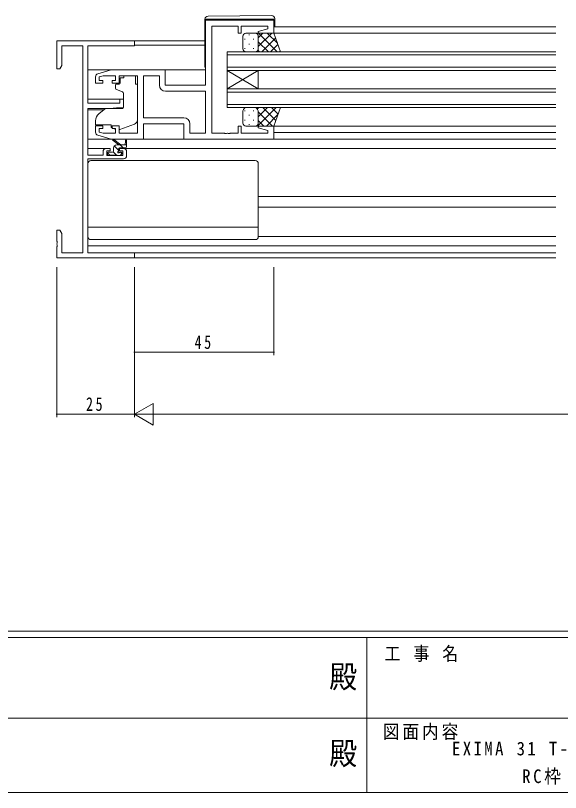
# Model space of a CAD drawing. Units: millimetres, scale not verified. Extents: x -567 to 567, y -403 to 403.
# Drawn here: x -126.1 to 49.8, y -403 to -152.4 of the extents above; entities that cross this region are included whole.
import ezdxf
from ezdxf.enums import TextEntityAlignment as Align

# ---------------------------------------------------------------- set-up
doc = ezdxf.new("R2010")
doc.units = ezdxf.units.MM
doc.header["$LTSCALE"] = 2
for name, color, linetype, lineweight in [('0-1_YKK_ZWAK', 7, 'Continuous', 18), ('0-3_YKK_11', 7, 'Continuous', 18), ('0-4_YKK_12', 2, 'Continuous', 18), ('0-5_YKK_13', 4, 'Continuous', 18), ('0-6_YKK_D', 6, 'Continuous', 18)]:
    doc.layers.add(name, color=color, linetype=linetype, lineweight=lineweight)
doc.layers.add('0-2_USER1', color=7, linetype='Continuous')
doc.styles.add('ＭＳ ゴシック', font='')
doc.styles.get('ＭＳ ゴシック').set_extended_font_data('MS Gothic')

msp = doc.modelspace()

# ---------------------------------------------------------------- linework, layer by layer
at = {"layer": '0-1_YKK_ZWAK'}
for p, q in [((537.274, -350.982), (-562.726, -350.982)), ((483.274, -352.982), (-562.726, -352.982)), ((-12.726, -352.982), (-12.726, -402.982)), ((-194.726, -378.981), (-10.726, -378.981)), ((-10.726, -378.981), (173.274, -378.981)), ((-562.726, -402.982), (483.274, -402.982))]:
    msp.add_line(p, q, dxfattribs=at)
at = {"layer": '0-3_YKK_11'}
for p, q in [((-42.726, -153.882), (-64.726, -153.882)), ((-64.726, -153.882), (-64.726, -174.882)), ((-42.726, -158.082), (-42.726, -153.882)), ((-62.726, -155.812), (-54.226, -155.812)), ((-62.726, -190.352), (-62.726, -155.812)), ((-54.226, -155.812), (-54.226, -158.082)), ((-53.226, -155.812), (-44.656, -155.812)), ((-53.226, -158.082), (-53.226, -155.812)), ((-44.656, -156.73), (-47.755, -157.56)), ((-44.656, -155.812), (-44.656, -156.73)), ((-54.226, -158.082), (-53.226, -158.082)), ((-87.726, -160.582), (-112.726, -160.582)), ((-111.096, -162.212), (-104.356, -162.212)), ((-111.096, -168.491), (-111.096, -162.212)), ((-104.356, -162.212), (-104.356, -228.952)), ((-102.726, -180.682), (-102.726, -162.212)), ((-102.726, -162.212), (-87.726, -162.212)), ((-87.726, -162.212), (-87.726, -160.582)), ((-95.226, -169.882), (-99.513, -171.169)), ((-77.726, -169.882), (-95.226, -169.882)), ((-77.726, -174.882), (-77.726, -169.882)), ((-100.226, -172.126), (-100.226, -174.182)), ((-99.026, -173.382), (-99.026, -172.171)), ((-93.826, -171.812), (-93.826, -173.382)), ((-92.626, -174.182), (-92.626, -171.812)), ((-92.626, -171.812), (-86.726, -171.812)), ((-86.726, -171.812), (-86.726, -190.352)), ((-79.656, -171.812), (-84.796, -171.812)), ((-84.796, -171.812), (-84.796, -185.352)), ((-84.796, -171.812), (-84.796, -185.352)), ((-79.656, -174.812), (-79.656, -171.812)), ((-64.726, -174.882), (-77.726, -174.882)), ((-64.726, -176.812), (-77.656, -176.812)), ((-64.726, -190.352), (-64.726, -176.812)), ((-102.726, -197.382), (-102.726, -182.382)), ((-84.796, -185.352), (-71.796, -185.352)), ((-84.726, -187.282), (-71.726, -187.282)), ((-84.726, -192.282), (-84.726, -187.282)), ((-71.726, -187.282), (-71.726, -192.282)), ((-69.796, -187.352), (-69.796, -190.352)), ((-100.226, -187.982), (-100.226, -190.038)), ((-99.026, -189.994), (-99.026, -188.782)), ((-93.826, -188.782), (-93.826, -190.352)), ((-92.626, -190.352), (-92.626, -187.982)), ((-86.726, -190.352), (-92.626, -190.352)), ((-69.796, -190.352), (-64.726, -190.352)), ((-58.684, -190.352), (-62.726, -190.352)), ((-53.226, -188.082), (-54.226, -188.082)), ((-54.226, -188.082), (-54.226, -190.352)), ((-53.226, -190.352), (-53.226, -188.082)), ((-44.656, -190.352), (-53.226, -190.352)), ((-47.755, -188.605), (-44.656, -189.435)), ((-44.656, -189.435), (-44.656, -190.352)), ((-42.726, -192.282), (-42.726, -188.082)), ((-99.513, -190.996), (-95.226, -192.282)), ((-95.226, -192.282), (-84.726, -192.282)), ((-71.726, -192.282), (-42.726, -192.282)), ((-90.226, -197.582), (-90.226, -196.282)), ((-102.726, -198.582), (-91.226, -198.582)), ((-102.726, -228.952), (-102.726, -198.582)), ((-111.726, -221.582), (-112.726, -221.582)), ((-112.726, -221.582), (-112.726, -225.124)), ((-111.096, -222.674), (-111.726, -221.582)), ((-87.726, -228.952), (-102.726, -228.952)), ((-87.726, -230.582), (-87.726, -228.952)), ((-112.726, -230.582), (-87.726, -230.582))]:
    msp.add_line(p, q, dxfattribs=at)
for points in [[(-47.755, -157.56), (-47.686, -158.082), (-42.726, -158.082)], [(-112.726, -160.582), (-112.726, -169.582), (-111.726, -169.582), (-111.096, -168.491)], [(-99.026, -172.171), (-97.831, -171.812), (-93.826, -171.812)], [(-100.226, -174.182), (-97.926, -174.182), (-97.926, -173.382), (-99.026, -173.382)], [(-93.826, -173.382), (-94.926, -173.382), (-94.926, -174.182), (-92.626, -174.182)], [(-102.726, -182.382), (-95.726, -182.382), (-91.226, -181.989), (-91.226, -179.382), (-92.426, -179.382), (-92.426, -180.682), (-102.726, -180.682)], [(-99.026, -188.782), (-97.926, -188.782), (-97.926, -187.982), (-100.226, -187.982)], [(-93.826, -190.352), (-97.831, -190.352), (-99.026, -189.994)], [(-92.626, -187.982), (-94.926, -187.982), (-94.926, -188.782), (-93.826, -188.782)], [(-54.226, -190.352), (-56.768, -190.352), (-56.951, -190.472), (-57.501, -190.472), (-57.684, -190.352), (-57.768, -190.352), (-57.951, -190.472), (-58.501, -190.472), (-58.684, -190.352)], [(-42.726, -188.082), (-47.686, -188.082), (-47.755, -188.605)], [(-91.226, -195.282), (-92.526, -195.282), (-92.526, -196.082), (-91.426, -196.082), (-91.426, -197.582), (-96.626, -197.582), (-96.626, -196.082), (-95.526, -196.082), (-95.526, -195.282), (-96.826, -195.282)], [(-97.826, -196.282), (-97.826, -197.382), (-102.726, -197.382)], [(-104.356, -228.952), (-111.096, -228.952), (-111.096, -222.674)], [(-112.726, -225.124), (-112.606, -225.307), (-112.606, -225.857), (-112.726, -226.041), (-112.726, -226.124), (-112.606, -226.307), (-112.606, -226.857), (-112.726, -227.041), (-112.726, -230.582)]]:
    msp.add_lwpolyline(points, dxfattribs=at)
for centre, radius, start, end in [((-99.226, -172.126), 1, 106.69926, 180.00004), ((-77.656, -174.812), 2, 180.00001, 269.99999), ((-71.796, -187.352), 2, 0.00001, 89.99999), ((-99.226, -190.038), 1, 179.99996, 253.30074), ((-96.826, -196.282), 1, 90.00001, 179.99999), ((-91.226, -196.282), 1, 0.00001, 89.99999), ((-91.226, -197.582), 1, 270.00001, 359.99999)]:
    msp.add_arc(centre, radius, start, end, dxfattribs=at)
at = {"layer": '0-4_YKK_12'}
for p, q in [((-42.726, -156.082), (48.274, -156.082)), ((-43.815, -158.082), (48.274, -158.082)), ((-88.026, -160.582), (-64.926, -160.582)), ((-87.726, -161.982), (-64.926, -161.982)), ((-57.726, -164.082), (-57.726, -170.082)), ((48.274, -164.082), (-57.726, -164.082)), ((-57.726, -165.082), (48.274, -165.082)), ((-102.726, -169.882), (-95.153, -169.882)), ((-78.226, -169.882), (-64.726, -169.882)), ((48.274, -169.082), (-57.726, -169.082)), ((-57.726, -170.082), (-57.726, -176.082)), ((-57.726, -170.082), (-47.726, -176.082)), ((-57.726, -176.082), (-47.726, -170.082)), ((-57.726, -170.082), (48.274, -170.082)), ((-47.726, -170.082), (-47.726, -176.082)), ((-57.726, -176.082), (-57.726, -182.082)), ((48.274, -176.082), (-57.726, -176.082)), ((-57.726, -177.082), (48.274, -177.082)), ((-102.726, -179.382), (-91.226, -179.382)), ((-102.726, -182.782), (-97.603, -182.782)), ((48.274, -181.082), (-57.726, -181.082)), ((-57.726, -182.082), (48.274, -182.082)), ((-43.226, -188.082), (48.274, -188.081)), ((-42.726, -190.083), (48.274, -190.082)), ((-43.226, -192.282), (48.274, -192.282)), ((-102.726, -195.282), (-96.826, -195.282)), ((-91.226, -195.282), (48.274, -195.282)), ((-47.726, -210.782), (48.274, -210.782)), ((-47.726, -214.182), (48.274, -214.182)), ((-102.726, -226.682), (48.274, -226.682)), ((-102.426, -228.952), (48.274, -228.952)), ((-88.026, -230.582), (48.274, -230.582))]:
    msp.add_line(p, q, dxfattribs=at)
at = {"layer": '0-5_YKK_13'}
for p, q in [((-43.435, -152.395), (-63.935, -152.574)), ((-64.926, -153.582), (-64.926, -153.882)), ((-64.926, -168.882), (-64.926, -153.882)), ((-64.43, -153.582), (-42.93, -153.582)), ((-42.93, -153.582), (-42.426, -153.582)), ((-42.426, -153.582), (-42.426, -153.395)), ((-42.426, -153.882), (-42.426, -153.582)), ((-42.426, -153.882), (-42.426, -156.082)), ((-52.726, -163.082), (-52.726, -159.082)), ((-52.061, -159.917), (-52.061, -160.117)), ((-51.726, -158.082), (-48.726, -158.082)), ((-50.646, -158.502), (-50.646, -158.702)), ((-49.231, -159.917), (-49.231, -160.117)), ((-42.726, -158.082), (-48.726, -158.082)), ((-47.816, -158.668), (-47.816, -158.702)), ((-47.726, -159.575), (-46.233, -158.082)), ((-47.726, -162.404), (-43.405, -158.082)), ((-47.726, -159.082), (-47.726, -162.682)), ((-47.726, -159.082), (-47.726, -163.082)), ((-41.653, -164.082), (-47.653, -158.082)), ((-46.576, -164.082), (-42.16, -159.666)), ((-41.56, -161.347), (-44.825, -158.082)), ((-40.583, -164.082), (-42.726, -158.082)), ((-50.646, -161.532), (-50.646, -161.732)), ((-47.816, -161.532), (-47.816, -161.732)), ((-44.481, -164.082), (-47.726, -160.838)), ((-43.748, -164.082), (-41.416, -161.75)), ((-52.061, -162.947), (-52.061, -163.147)), ((-48.726, -164.082), (-51.726, -164.082)), ((-49.231, -162.947), (-49.231, -163.147)), ((-48.726, -164.082), (-40.583, -164.082)), ((-47.31, -164.082), (-47.842, -163.55)), ((-40.919, -164.082), (-40.672, -163.835)), ((-91.126, -172.482), (-92.296, -172.482)), ((-92.296, -173.482), (-92.296, -172.482)), ((-91.126, -171.812), (-91.126, -172.482)), ((-91.126, -171.812), (-87.326, -171.812)), ((-87.326, -171.812), (-87.326, -172.482)), ((-87.326, -173.482), (-87.326, -172.482)), ((-93.826, -174.782), (-93.826, -175.832)), ((-92.596, -174.482), (-93.526, -174.482)), ((-92.296, -173.482), (-92.296, -174.182)), ((-87.326, -174.482), (-87.326, -173.482)), ((-87.326, -174.482), (-86.726, -174.482)), ((-86.726, -186.038), (-86.726, -174.482)), ((-93.497, -176.302), (-91.497, -177.03)), ((-91.226, -177.479), (-91.226, -182.085)), ((-97.463, -182.665), (-99.154, -184.084)), ((-91.443, -182.384), (-96.829, -182.431)), ((-48.726, -182.082), (-51.726, -182.082)), ((-48.726, -182.082), (-40.583, -182.082)), ((-48.072, -182.549), (-47.606, -182.082)), ((-47.949, -188.082), (-41.949, -182.082)), ((-47.726, -185.031), (-44.777, -182.082)), ((-42.082, -186.28), (-46.28, -182.082)), ((-41.338, -184.196), (-43.452, -182.082)), ((-40.583, -182.082), (-42.726, -188.082)), ((-40.594, -182.112), (-40.624, -182.082)), ((-52.726, -183.582), (-52.726, -187.082)), ((-52.061, -183.217), (-52.061, -183.017)), ((-50.646, -184.632), (-50.646, -184.432)), ((-49.231, -183.217), (-49.231, -183.017)), ((-47.816, -184.632), (-47.816, -184.432)), ((-43.109, -188.082), (-47.726, -183.466)), ((-47.726, -187.082), (-47.726, -183.582)), ((-47.726, -187.082), (-47.726, -183.982)), ((-45.12, -188.082), (-41.396, -184.358)), ((-100.226, -186.383), (-100.226, -187.682)), ((-92.354, -189.123), (-87.717, -187.448)), ((-52.061, -186.247), (-52.061, -186.047)), ((-50.646, -187.662), (-50.646, -187.462)), ((-49.231, -186.247), (-49.231, -186.047)), ((-47.816, -187.497), (-47.816, -187.462)), ((-45.937, -188.082), (-47.726, -186.294)), ((-95.226, -187.982), (-95.226, -188.48)), ((-93.92, -189.089), (-95.226, -188.48)), ((-51.726, -188.082), (-48.726, -188.082)), ((-42.726, -188.082), (-48.726, -188.082)), ((-95.153, -192.282), (-102.726, -192.282)), ((-92.726, -194.082), (-94.545, -192.681)), ((-92.126, -194.082), (-94.344, -192.4)), ((-90.226, -194.782), (-90.226, -192.783)), ((-85.226, -192.282), (-71.226, -192.282)), ((-94.426, -196.182), (-94.426, -195.082)), ((-92.826, -195.832), (-94.204, -194.454)), ((-93.426, -194.082), (-90.226, -194.082)), ((-92.826, -196.021), (-92.826, -195.382)), ((-92.526, -195.082), (-90.526, -195.082)), ((-91.331, -195.082), (-92.331, -194.082)), ((-90.526, -192.956), (-90.725, -194.082)), ((-96.426, -196.782), (-96.426, -197.282)), ((-95.573, -197.575), (-96.421, -196.728)), ((-94.726, -196.482), (-96.126, -196.482)), ((-96.126, -197.582), (-95.626, -197.582)), ((-95.426, -197.382), (-93.326, -197.382)), ((-93.521, -197.382), (-94.511, -196.392)), ((-93.126, -197.582), (-92.526, -197.582)), ((-92.026, -196.482), (-92.365, -196.482)), ((-92.314, -197.495), (-91.814, -196.995)), ((-91.753, -196.906), (-92.176, -196.482)), ((-102.726, -223.682), (-102.726, -200.182)), ((-101.726, -199.182), (-48.726, -199.182)), ((-47.726, -223.682), (-47.726, -200.182)), ((-102.726, -220.642), (-47.726, -220.642)), ((-101.726, -224.682), (-48.726, -224.682)), ((-47.726, -223.682), (48.274, -223.682))]:
    msp.add_line(p, q, dxfattribs=at)
for points in [[(-64.926, -153.574), (-64.926, -153.582), (-64.43, -153.582)], [(-100.226, -187.682), (-95.226, -187.682), (-95.226, -187.982)]]:
    msp.add_lwpolyline(points, dxfattribs=at)
for centre, radius, start, end in [((-63.926, -153.574), 1, 90.5, 180), ((-43.426, -153.395), 1, 0, 90.5), ((-51.726, -159.082), 1, 89.9999, 179.9999), ((-48.726, -159.082), 1, 359.9999, 89.9999), ((-48.726, -159.082), 1, 359.9999, 89.9999), ((-51.726, -163.082), 1, 179.9999, 269.9999), ((-48.726, -163.082), 1, 269.9999, 359.9999), ((-64.426, -168.882), 0.5, 180, 233.13017), ((-93.526, -174.782), 0.3, 90, 180), ((-92.596, -174.182), 0.3, 270, 0), ((-93.326, -175.832), 0.5, 180, 250), ((-91.726, -177.479), 0.5, 0, 70), ((-96.82, -183.431), 1, 90.5, 130), ((-91.526, -182.085), 0.3, 270.5, 0), ((-51.194, -183.521), 1.534, 110.30881, 182.3117), ((-49.258, -183.521), 1.534, 357.68843, 69.69136), ((-97.226, -186.383), 3, 130, 180), ((-88.226, -186.038), 1.5, 289.85326, 0), ((-51.726, -187.082), 1, 180.0001, 270.0001), ((-48.726, -187.082), 1, 270.0001, 0.0001), ((-48.726, -187.082), 1, 270.0001, 0.0001), ((-93.497, -188.182), 1, 245, 250.79704), ((-92.694, -188.182), 1, 273.88684, 289.85326), ((-94.526, -192.482), 0.2, 24.41711, 264.41711), ((-90.426, -192.783), 0.2, 360, 240), ((-93.426, -195.082), 1, 90, 180), ((-92.526, -195.382), 0.3, 90, 180), ((-90.526, -194.782), 0.3, 270, 360), ((-96.126, -196.782), 0.3, 90, 180), ((-96.126, -197.282), 0.3, 180, 270), ((-95.626, -197.382), 0.2, 270, 360), ((-94.726, -196.182), 0.3, 270, 360), ((-93.126, -197.382), 0.2, 180, 270), ((-92.826, -196.482), 0.25, 123.05573, 326.94427), ((-93.126, -196.021), 0.3, 303.05573, 360), ((-92.365, -196.782), 0.3, 90, 146.94427), ((-92.526, -197.282), 0.3, 270, 315), ((-92.026, -196.782), 0.3, 315, 90), ((-101.726, -200.182), 1, 90, 180), ((-48.726, -200.182), 1, 0, 90), ((-101.726, -223.682), 1, 180, 270), ((-48.726, -223.682), 1, 270, 0)]:
    msp.add_arc(centre, radius, start, end, dxfattribs=at)
at = {"layer": '0-6_YKK_D'}
for p, q in [((-112.726, -233.582), (-112.726, -281.982)), ((-87.726, -233.582), (-87.726, -261.982)), ((-87.726, -233.582), (-87.726, -281.982)), ((-87.726, -233.582), (-87.726, -281.982)), ((-42.726, -233.582), (-42.726, -261.982)), ((-87.726, -260.982), (-42.726, -260.982)), ((-87.726, -280.982), (-81.664, -277.482)), ((-87.726, -280.982), (-112.726, -280.982)), ((-87.726, -280.982), (-75.602, -280.982)), ((-80.726, -280.982), (405.274, -280.982))]:
    msp.add_line(p, q, dxfattribs=at)
msp.add_lwpolyline([(-87.726, -280.982), (-81.664, -284.482), (-81.664, -277.482)], dxfattribs=at)
for centre, start, end in [((-87.726, -260.982), 0, 180), ((-87.726, -260.982), 180, 0), ((-42.726, -260.982), 0, 180), ((-42.726, -260.982), 180, 0), ((-112.726, -280.982), 0, 180), ((-112.726, -280.982), 180, 0)]:
    msp.add_arc(centre, 0.106, start, end, dxfattribs=at)

# ---------------------------------------------------------------- texts
at = {"layer": '0-1_YKK_ZWAK', "style": 'ＭＳ ゴシック', "width": 0.9}
for p in [(-24.843, -371.491), (-24.843, -396.236)]:
    msp.add_text('殿', height=7.331, dxfattribs=at).set_placement(p, align=Align.BOTTOM_LEFT)
at = {"layer": '0-1_YKK_ZWAK', "char_height": 4.399, "attachment_point": 7, "style": 'ＭＳ ゴシック'}
for s, insert in [('\\T1.22;\\W0.85;工\\~事\\~名', (-6.994, -360.886)), ('\\T1.17;\\W0.9;図面内容', (-7.558, -386.051))]:
    msp.add_mtext(s, dxfattribs=dict(at, insert=insert))
at = {"layer": '0-2_USER1', "char_height": 4.399, "attachment_point": 7, "style": 'ＭＳ ゴシック'}
for s, insert in [('\\T1.29;\\W0.9;EXIMA\\~31\\~T-2\\~引違い窓(2・4枚建)', (14.784, -392.195)), ('\\T1.32;\\W0.9;RC枠\\~Aﾀｲﾌﾟ/30mm溝幅', (37.413, -401.018))]:
    msp.add_mtext(s, dxfattribs=dict(at, insert=insert))
at = {"layer": '0-6_YKK_D', "color": 7, "char_height": 4.399, "attachment_point": 7, "style": 'ＭＳ ゴシック'}
for s, insert in [('\\T1.37;\\W0.75;45', (-68.259, -259.982)), ('\\T1.37;\\W0.75;25', (-103.308, -279.982))]:
    msp.add_mtext(s, dxfattribs=dict(at, insert=insert))

doc.saveas('drawing.dxf')
